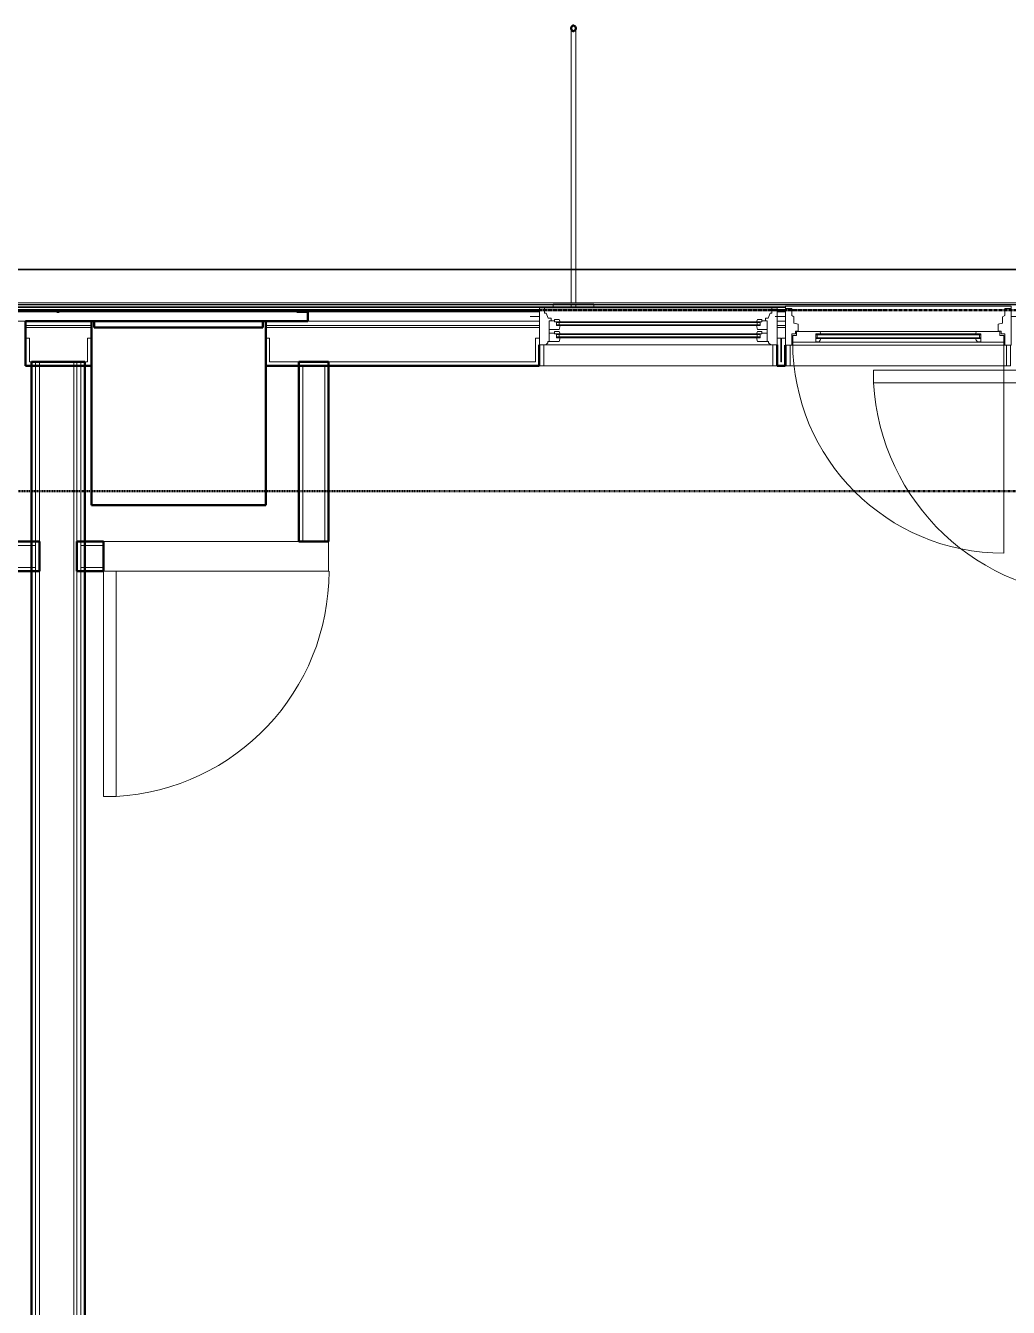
# Model space of a CAD drawing. Header units: inches. Extents: x -4218 to -1830, y 9767 to 12426.
# Drawn here: x -3142.3 to -2985.1, y 11959.1 to 12164.1 of the extents above; entities that cross this region are included whole.
import ezdxf

# ---------------------------------------------------------------- set-up
doc = ezdxf.new("R2010")
doc.units = ezdxf.units.IN
doc.header["$MEASUREMENT"] = 0
doc.linetypes.add('Dash 1_16_', pattern=[0.125, 0.0625, -0.0625])
for name, color, linetype, lineweight in [('0-1', 7, 'Continuous', 5), ('0-2', 10, 'Continuous', 9), ('A-DOOR-1', 10, 'Continuous', 9), ('A-DOOR-2', 50, 'Continuous', 20), ('A-DOOR-5', 31, 'Continuous', 9), ('A-DOOR-6', 31, 'Continuous', 20), ('A-DOOR-FRAM', 31, 'Continuous', 9), ('A-DOOR-FRAM-4', 31, 'Continuous', 20), ('A-DOOR-GLAZ', 31, 'Continuous', 9), ('A-GENM', 5, 'Continuous', 9), ('A-GENM-6', 5, 'Continuous', 50), ('A-GLAZ-1', 151, 'Continuous', 9), ('A-GLAZ-2', 151, 'Continuous', 20), ('A-GLAZ-3', 151, 'Continuous', 50), ('A-WALL', 113, 'Continuous', 13), ('A-WALL-1', 7, 'Continuous', 50), ('A-WALL-2', 250, 'Continuous', 13), ('A-WALL-3', 10, 'Continuous', 9), ('A-WALL-4', 252, 'Continuous', 9), ('A-WALL-7', 113, 'Continuous', 9), ('A-WALL-8', 113, 'Continuous', 50), ('C-PROP-LINE-1', 91, 'Dash 1_16_', 50), ('I-WALL-1', 7, 'Continuous', 50)]:
    doc.layers.add(name, color=color, linetype=linetype, lineweight=lineweight)

# ---------------------------------------------------------------- blocks, each defined once
blk = doc.blocks.new('SWING - SINGLE - FLUSH - 36_ x 80_ - OFFSET PIVOT DOOR AT MAGIC PAK AND WASHER_DRYER-3199414-BACKGROUND - RCP - 3RD FLOOR')
at = {"layer": 'A-DOOR-1'}
blk.add_arc((18, 2.37), 36.07, 93.1789, 180, dxfattribs=at)
at = {"layer": 'A-DOOR-2'}
for p, q in [((16, 2.37), (16, 38.39)), ((18, 38.39), (16, 38.39)), ((18, 2.37), (18, 38.39)), ((18, 2.37), (16, 2.37))]:
    blk.add_line(p, q, dxfattribs=at)
blk = doc.blocks.new('CTR - 1st Phase - Unit Layouts_rvt-1-BACKGROUND - RCP - 3RD FLOOR')
at = {"layer": 'A-WALL-1'}
for p, q in [((-3098.6, 12081.6), (-3098.6, 12110.34)), ((-3098.6, 12110.34), (-3097.97, 12110.34)), ((-3097.97, 12110.34), (-3094.47, 12110.34)), ((-3094.47, 12110.34), (-3093.85, 12110.34)), ((-3093.85, 12110.34), (-3093.85, 12081.6)), ((-3144.4, 12081.6), (-3140.12, 12081.6)), ((-3140.12, 12081.6), (-3140.12, 12080.97)), ((-3140.12, 12080.97), (-3140.12, 12077.47)), ((-3134.12, 12081.6), (-3129.85, 12081.6)), ((-3134.12, 12080.98), (-3134.12, 12081.6)), ((-3134.12, 12077.48), (-3134.12, 12080.98)), ((-3129.85, 12081.6), (-3129.85, 12076.85)), ((-3093.85, 12081.6), (-3098.6, 12081.6)), ((-3140.12, 12076.85), (-3144.4, 12076.85)), ((-3140.12, 12077.47), (-3140.12, 12076.85)), ((-3134.12, 12076.85), (-3134.12, 12077.48)), ((-3129.85, 12076.85), (-3134.12, 12076.85))]:
    blk.add_line(p, q, dxfattribs=at)
at = {"layer": 'A-WALL-2'}
for p, q in [((-3097.97, 12109.72), (-3094.47, 12109.72)), ((-3097.97, 12109.72), (-3097.97, 12081.6)), ((-3094.47, 12109.72), (-3094.47, 12081.6)), ((-3144.4, 12080.97), (-3140.75, 12080.97)), ((-3140.75, 12080.97), (-3140.75, 12077.47)), ((-3129.85, 12080.98), (-3133.5, 12080.98)), ((-3133.5, 12077.48), (-3133.5, 12080.98)), ((-3144.4, 12077.47), (-3140.75, 12077.47)), ((-3129.85, 12077.48), (-3133.5, 12077.48))]:
    blk.add_line(p, q, dxfattribs=at)
at = {"layer": 'A-WALL-3'}
for p, q in [((-3098.6, 12081.6), (-3129.85, 12081.6)), ((-3093.85, 12076.85), (-3093.85, 12081.6)), ((-3129.85, 12076.85), (-3098.6, 12076.85)), ((-3093.85, 12076.85), (-3098.6, 12076.85))]:
    blk.add_line(p, q, dxfattribs=at)
at = {"layer": 'A-WALL-4'}
for p, q in [((-3129.85, 12081.6), (-3129.85, 12076.85)), ((-3093.85, 12081.6), (-3098.6, 12081.6))]:
    blk.add_line(p, q, dxfattribs=at)
at = {"layer": '0-2'}
for p, rotation in [((-2968.28, 12091.01), 89.99999999998343), ((-3111.85, 12079.23), 180)]:
    blk.add_blockref('SWING - SINGLE - FLUSH - 36_ x 80_ - OFFSET PIVOT DOOR AT MAGIC PAK AND WASHER_DRYER-3199414-BACKGROUND - RCP - 3RD FLOOR', p, dxfattribs=dict(at, rotation=rotation))
blk = doc.blocks.new('CTR - 1st Phase - Common Walls_rvt-1-BACKGROUND - RCP - 3RD FLOOR')
at = {"layer": 'A-WALL-2'}
for p, q in [((-3140.75, 12110.34), (-3140.75, 11743.36)), ((-3140.12, 12110.34), (-3140.12, 11743.36)), ((-3134.62, 12110.34), (-3134.62, 11743.36)), ((-3134.12, 12110.34), (-3134.12, 11743.36)), ((-3133.5, 12110.34), (-3133.5, 11743.36))]:
    blk.add_line(p, q, dxfattribs=at)
at = {"layer": 'I-WALL-1'}
for p, q in [((-3141.37, 11743.36), (-3141.37, 12110.34)), ((-3141.37, 12110.34), (-3132.87, 12110.34)), ((-3132.87, 12110.34), (-3132.87, 11743.36))]:
    blk.add_line(p, q, dxfattribs=at)
blk = doc.blocks.new('Basic Wall _ EXT - FIBER CEMENT - LARGE - ___-2162455-BACKGROUND - RCP - 3RD FLOOR')
at = {"layer": 'A-WALL-7'}
for p, q in [((-2177.12, 12119.5), (-3861.63, 12119.5)), ((-2177.12, 12119.5), (-3861.63, 12119.5)), ((-2177.12, 12119.48), (-3861.62, 12119.48)), ((-2177.12, 12119.46), (-3861.6, 12119.46)), ((-2177.12, 12119.46), (-3861.6, 12119.46)), ((-2177.12, 12119.46), (-3861.59, 12119.46)), ((-3738.82, 12119.8), (-2067.55, 12119.8)), ((-3097.16, 12116.87), (-3177.09, 12116.87)), ((-3097.16, 12116.87), (-3177.09, 12116.87)), ((-3142.32, 12116.84), (-3142.76, 12116.84)), ((-3142.32, 12116.84), (-3131.8, 12116.84)), ((-3131.8, 12116.84), (-3142.32, 12116.84)), ((-3131.36, 12116.84), (-3131.8, 12116.84)), ((-3125.12, 12116.84), (-3131.36, 12116.84)), ((-3104.36, 12116.84), (-3125.08, 12116.84)), ((-3103.92, 12116.84), (-3104.36, 12116.84)), ((-3103.92, 12116.84), (-3097.16, 12116.84)), ((-3097.16, 12116.84), (-3103.92, 12116.84)), ((-3060.14, 12116.87), (-3097.16, 12116.87)), ((-3060.14, 12116.87), (-3097.16, 12116.87)), ((-3097.16, 12116.84), (-3060.14, 12116.84)), ((-3060.14, 12116.84), (-3097.16, 12116.84)), ((-3022.11, 12116.84), (-3020.79, 12116.84)), ((-3020.79, 12116.84), (-3022.11, 12116.84)), ((-3020.79, 12116.87), (-3022.08, 12116.87)), ((-3020.79, 12116.87), (-3022.08, 12116.87))]:
    blk.add_line(p, q, dxfattribs=at)
blk = doc.blocks.new('Basic Wall _ EXT - FIBER CEMENT - SMALL - ___-2145929-BACKGROUND - RCP - 3RD FLOOR')
at = {"layer": 'A-WALL-7'}
for p, q in [((-3055.05, 12125.15), (-3603.61, 12125.15)), ((-3055.05, 12125.15), (-3603.61, 12125.15)), ((-3603.61, 12125.07), (-3055.05, 12125.07)), ((-3055.05, 12125.07), (-3603.61, 12125.07)), ((-3054.94, 12125.15), (-3054.99, 12125.15)), ((-3054.94, 12125.15), (-3054.99, 12125.15)), ((-3054.99, 12125.07), (-3054.94, 12125.07)), ((-3054.94, 12125.07), (-3054.99, 12125.07)), ((-3054.87, 12125.15), (-3054.93, 12125.15)), ((-3054.87, 12125.15), (-3054.93, 12125.15)), ((-3054.93, 12125.07), (-3054.87, 12125.07)), ((-3054.87, 12125.07), (-3054.93, 12125.07)), ((-3054.78, 12125.15), (-3054.85, 12125.15)), ((-3054.78, 12125.15), (-3054.85, 12125.15)), ((-3054.85, 12125.07), (-3054.78, 12125.07)), ((-3054.78, 12125.07), (-3054.85, 12125.07)), ((-3054.68, 12125.15), (-3054.76, 12125.15)), ((-3054.68, 12125.15), (-3054.76, 12125.15)), ((-3054.76, 12125.07), (-3054.68, 12125.07)), ((-3054.68, 12125.07), (-3054.76, 12125.07)), ((-3054.59, 12125.15), (-3054.67, 12125.15)), ((-3054.59, 12125.15), (-3054.67, 12125.15)), ((-3054.67, 12125.07), (-3054.59, 12125.07)), ((-3054.59, 12125.07), (-3054.67, 12125.07)), ((-3054.5, 12125.15), (-3054.57, 12125.15)), ((-3054.5, 12125.15), (-3054.57, 12125.15)), ((-3054.57, 12125.07), (-3054.5, 12125.07)), ((-3054.5, 12125.07), (-3054.57, 12125.07)), ((-3054.42, 12125.15), (-3054.48, 12125.15)), ((-3054.42, 12125.15), (-3054.48, 12125.15)), ((-3054.48, 12125.07), (-3054.42, 12125.07)), ((-3054.42, 12125.07), (-3054.48, 12125.07)), ((-3054.36, 12125.15), (-3054.41, 12125.15)), ((-3054.36, 12125.15), (-3054.41, 12125.15)), ((-3054.41, 12125.07), (-3054.36, 12125.07)), ((-3054.36, 12125.07), (-3054.41, 12125.07)), ((-2951.56, 12125.15), (-3054.3, 12125.15)), ((-2951.56, 12125.15), (-3054.3, 12125.15)), ((-3054.3, 12125.07), (-2951.56, 12125.07)), ((-2951.56, 12125.07), (-3054.3, 12125.07)), ((-3057.93, 12119.12), (-3290.91, 12119.12)), ((-3057.93, 12119.05), (-3290.91, 12119.05)), ((-3060.14, 12118.59), (-3214.11, 12118.59)), ((-3060.14, 12118.59), (-3214.11, 12118.59)), ((-3060.14, 12118.59), (-3214.11, 12118.59)), ((-3057.83, 12119.12), (-3057.93, 12119.12)), ((-3057.84, 12119.05), (-3057.93, 12119.05)), ((-3055.05, 12119.12), (-3057.82, 12119.12)), ((-3055.05, 12119.05), (-3057.82, 12119.05)), ((-3054.94, 12119.12), (-3055, 12119.12)), ((-3054.94, 12119.05), (-3055, 12119.05)), ((-3054.86, 12119.12), (-3054.94, 12119.12)), ((-3054.86, 12119.05), (-3054.94, 12119.05)), ((-3054.81, 12119.12), (-3054.86, 12119.12)), ((-3054.77, 12119.05), (-3054.83, 12119.05)), ((-3054.68, 12119.12), (-3054.77, 12119.12)), ((-3054.68, 12119.05), (-3054.77, 12119.05)), ((-3054.58, 12119.12), (-3054.67, 12119.12)), ((-3054.58, 12119.05), (-3054.67, 12119.05)), ((-3054.49, 12119.12), (-3054.58, 12119.12)), ((-3054.49, 12119.05), (-3054.58, 12119.05)), ((-3054.41, 12119.12), (-3054.49, 12119.12)), ((-3054.41, 12119.05), (-3054.49, 12119.05)), ((-3054.35, 12119.12), (-3054.41, 12119.12)), ((-3054.35, 12119.05), (-3054.41, 12119.05)), ((-3051.54, 12119.12), (-3054.3, 12119.12)), ((-3051.54, 12119.05), (-3054.3, 12119.05)), ((-3051.43, 12119.12), (-3051.52, 12119.12)), ((-3051.43, 12119.05), (-3051.52, 12119.05)), ((-3020.79, 12119.12), (-3051.43, 12119.12)), ((-3020.79, 12119.05), (-3051.43, 12119.05)), ((-3020.79, 12118.59), (-3022.11, 12118.59)), ((-3020.79, 12118.59), (-3022.11, 12118.59)), ((-3020.79, 12118.59), (-3022.11, 12118.59)), ((-3131.8, 12116.17), (-3142.32, 12116.17)), ((-3131.8, 12116.17), (-3142.32, 12116.17)), ((-3060.14, 12116.17), (-3103.92, 12116.17)), ((-3060.14, 12116.17), (-3103.92, 12116.17)), ((-3020.79, 12116.17), (-3022.11, 12116.17)), ((-3020.79, 12116.17), (-3022.11, 12116.17))]:
    blk.add_line(p, q, dxfattribs=at)
blk = doc.blocks.new('Door-Inswing-Andersen-400_Series-Single - 3_ 0-1_8_ x 6_ 7-1_2_ - 3rd floor-2895869-BACKGROUND - RCP - 3RD FLOOR')
at = {"layer": 'A-DOOR-5'}
blk.add_line((16.87, -0.66), (16.87, -34.41), dxfattribs=at)
blk.add_arc((16.87, -0.66), 33.75, 180, 270, dxfattribs=at)
at = {"layer": 'A-DOOR-6'}
for p, q in [((-16.26, 0.42), (-16.87, 0.41)), ((-16.87, 0.41), (-16.87, -0.66)), ((-16.26, 1.06), (-16.26, 0.42)), ((-16.26, 1.06), (-12.44, 1.06)), ((-13.19, 0.66), (-12.44, 0.66)), ((-13.19, -0.66), (-13.19, 0.66)), ((-12.44, 0.75), (-12.47, 1.06)), ((12.44, 1.06), (-12.44, 1.06)), ((-12.44, 0.66), (-12.44, 0.75)), ((16.26, 1.06), (12.44, 1.06)), ((12.44, 0.75), (12.47, 1.06)), ((12.44, 0.66), (12.44, 0.75)), ((13.19, 0.66), (12.44, 0.66)), ((13.19, -0.66), (13.19, 0.66)), ((16.26, 1.06), (16.26, 0.42)), ((16.26, 0.42), (16.87, 0.41)), ((16.87, 0.41), (16.87, -0.66)), ((-16.87, -0.66), (-12.44, -0.66)), ((-12.44, -0.09), (-13.19, -0.09)), ((-13.19, -0.59), (-12.67, -0.59)), ((-13.19, -0.66), (-13.19, -0.59)), ((-12.67, -0.59), (-12.47, -0.34)), ((-12.47, -0.34), (-12.44, -0.16)), ((-12.44, -0.16), (-12.44, -0.09)), ((12.44, -0.66), (-12.44, -0.66)), ((12.44, -0.09), (13.19, -0.09)), ((12.44, -0.16), (12.44, -0.09)), ((12.47, -0.34), (12.44, -0.16)), ((16.87, -0.66), (12.44, -0.66)), ((12.67, -0.59), (12.47, -0.34)), ((13.19, -0.59), (12.67, -0.59)), ((13.19, -0.66), (13.19, -0.59))]:
    blk.add_line(p, q, dxfattribs=at)
at = {"layer": 'A-DOOR-FRAM'}
for p, q in [((-17.31, -1.13), (-17.94, -1.13)), ((-17.94, -1.13), (-17.94, -4.44)), ((-17.31, -4.44), (-17.31, -1.13)), ((17.94, -1.13), (17.31, -1.13)), ((17.31, -1.13), (17.31, -4.44)), ((17.94, -4.44), (17.94, -1.13)), ((-17.94, -4.44), (-17.31, -4.44)), ((17.31, -4.44), (17.94, -4.44))]:
    blk.add_line(p, q, dxfattribs=at)
at = {"layer": 'A-DOOR-FRAM-4'}
for p, q in [((18.06, 5.09), (-18.06, 5.09)), ((-18.06, 5.09), (-18.06, -1.13)), ((-18.06, 4.75), (-18.06, -1.13)), ((-18.06, 4.75), (-17.03, 4.75)), ((-17.03, 3.63), (-17.03, 4.75)), ((17.03, 3.63), (17.03, 4.75)), ((18.06, 4.75), (17.03, 4.75)), ((18.06, -1.13), (18.06, 5.09)), ((18.06, 4.75), (18.06, -1.13)), ((-19.69, 3.44), (-18.06, 3.44)), ((-16.69, 3.39), (-17.03, 3.63)), ((-16.69, 2.39), (-16.69, 3.39)), ((-16, 2.23), (-16.69, 2.39)), ((-16, 1.09), (-16, 2.23)), ((16, 2.23), (16.69, 2.39)), ((16, 1.09), (16, 2.23)), ((16.69, 3.39), (17.03, 3.63)), ((16.69, 2.39), (16.69, 3.39)), ((19.69, 3.44), (18.06, 3.44)), ((-17.03, 0.66), (-16.45, 0.66)), ((-17.03, -1.13), (-17.03, 0.66)), ((-16.45, 0.66), (-16.45, 1.09)), ((-16.45, 1.09), (-16, 1.09)), ((16.45, 1.09), (16, 1.09)), ((16.45, 0.66), (16.45, 1.09)), ((17.03, 0.66), (16.45, 0.66)), ((17.03, -1.13), (17.03, 0.66)), ((-17.69, -1.13), (-18.06, -1.13)), ((-18.06, -1.13), (18.06, -1.13)), ((-18.06, -1.13), (-17.03, -1.13)), ((18.06, -1.13), (17.03, -1.13))]:
    blk.add_line(p, q, dxfattribs=at)
at = {"layer": 'A-DOOR-GLAZ'}
for p, q in [((-12.44, 0.5), (-13.19, 0.5)), ((-13.19, 0.06), (-12.44, 0.06)), ((-12.98, 0.5), (-12.98, 0.06)), ((12.44, 0.66), (-12.44, 0.66)), ((12.44, 0.5), (-12.44, 0.5)), ((12.44, 0.06), (-12.44, 0.06)), ((12.44, 0.5), (13.19, 0.5)), ((13.19, 0.06), (12.44, 0.06)), ((12.98, 0.5), (12.98, 0.06)), ((12.44, -0.09), (-12.44, -0.09))]:
    blk.add_line(p, q, dxfattribs=at)
blk = doc.blocks.new('Window-Double_Hung-Andersen-400_Series-Tilt_Wash - DOUBLE HUNG - COTTAGE - 3RD FLOOR-V109-BACKGROUND - RCP - 3RD FLOOR')
at = {"layer": 'A-GLAZ-1'}
for p, q in [((-16.29, 2.5), (-15.7, 2.5)), ((-16.29, 2.12), (-15.7, 2.12)), ((-15.82, 2.5), (-15.82, 2.12)), ((-15.7, 2.62), (15.7, 2.62)), ((-15.7, 2.5), (15.7, 2.5)), ((-15.7, 2.12), (15.7, 2.12)), ((16.29, 2.5), (15.7, 2.5)), ((16.29, 2.12), (15.7, 2.12)), ((15.82, 2.5), (15.82, 2.12)), ((-16.29, 0.56), (-15.7, 0.56)), ((-16.29, 0.19), (-15.7, 0.19)), ((-15.82, 0.56), (-15.82, 0.19)), ((-15.7, 2), (15.7, 2)), ((-15.7, 0.69), (15.7, 0.69)), ((-15.7, 0.56), (15.7, 0.56)), ((-15.7, 0.19), (15.7, 0.19)), ((-15.7, 0.06), (15.7, 0.06)), ((16.29, 0.56), (15.7, 0.56)), ((16.29, 0.19), (15.7, 0.19)), ((15.82, 0.56), (15.82, 0.19)), ((18.95, -1.06), (-18.95, -1.06)), ((-18.95, -1.06), (-18.95, -4.44)), ((-18.32, -1.06), (-18.32, -4.44)), ((18.32, -1.06), (18.32, -4.44)), ((18.95, -4.44), (18.95, -1.06)), ((-19.01, -2.44), (-19.01, -3.94)), ((-19.01, -2.44), (-18.95, -2.44)), ((-19.01, -3.94), (-18.95, -3.94)), ((18.95, -2.44), (19.01, -2.44)), ((18.95, -3.94), (19.01, -3.94)), ((19.01, -3.94), (19.01, -2.44)), ((-18.95, -4.44), (18.95, -4.44))]:
    blk.add_line(p, q, dxfattribs=at)
at = {"layer": 'A-GLAZ-2'}
for p, q in [((19.01, 4.81), (-19.01, 4.81)), ((-19.01, 4.81), (-19.01, -1.06)), ((-18.2, 4.81), (-18.2, 4)), ((18.2, 4.81), (18.2, 4)), ((19.01, -1.06), (19.01, 4.81)), ((-19.01, 3.44), (-20.51, 3.44)), ((-18.2, 4), (-17.92, 4)), ((-17.92, 4), (-17.61, 3.19)), ((-17.61, 3.19), (-17.14, 3.19)), ((-17.42, 2.75), (-16.57, 2.75)), ((-17.42, 2.75), (-17.42, -0.56)), ((-17.14, 3.19), (-17.14, 2.75)), ((-15.86, 2.97), (-16.57, 2.97)), ((-16.57, 2.62), (-16.57, 2.97)), ((-15.7, 2.62), (-16.57, 2.62)), ((-16.29, 2.62), (-16.29, 2)), ((-15.86, 2.97), (-15.7, 2.62)), ((15.86, 2.97), (15.7, 2.62)), ((15.7, 2.62), (16.57, 2.62)), ((15.86, 2.97), (16.57, 2.97)), ((16.29, 2.62), (16.29, 2)), ((16.57, 2.62), (16.57, 2.97)), ((17.42, 2.75), (16.57, 2.75)), ((17.14, 3.19), (17.14, 2.75)), ((17.61, 3.19), (17.14, 3.19)), ((17.42, 2.75), (17.42, -0.56)), ((17.92, 4), (17.61, 3.19)), ((18.2, 4), (17.92, 4)), ((19.01, 3.44), (20.34, 3.44)), ((-17.42, 1.37), (-15.86, 1.37)), ((-17.42, 0.81), (-16.57, 0.81)), ((-15.86, 1.03), (-16.57, 1.03)), ((-16.57, 0.69), (-16.57, 1.03)), ((-15.7, 0.69), (-16.57, 0.69)), ((-15.7, 2), (-16.29, 2)), ((-16.29, 0.69), (-16.29, 0.06)), ((-15.7, 0.06), (-16.29, 0.06)), ((-15.86, 1.37), (-15.7, 2)), ((-15.86, 1.03), (-15.7, 0.69)), ((-15.86, -0.56), (-15.7, 0.06)), ((15.7, 2), (16.29, 2)), ((15.86, 1.37), (15.7, 2)), ((15.86, 1.03), (15.7, 0.69)), ((15.7, 0.69), (16.57, 0.69)), ((15.7, 0.06), (16.29, 0.06)), ((15.86, -0.56), (15.7, 0.06)), ((17.42, 1.37), (15.86, 1.37)), ((15.86, 1.03), (16.57, 1.03)), ((16.29, 0.69), (16.29, 0.06)), ((16.57, 0.69), (16.57, 1.03)), ((17.42, 0.81), (16.57, 0.81)), ((-19.01, -1.06), (19.01, -1.06)), ((-17.67, -0.78), (-18, -1.06)), ((-17.67, -0.78), (-17.67, -0.56)), ((-17.67, -0.56), (-15.86, -0.56)), ((17.67, -0.56), (15.86, -0.56)), ((17.67, -0.78), (17.67, -0.56)), ((17.67, -0.78), (18, -1.06))]:
    blk.add_line(p, q, dxfattribs=at)
blk = doc.blocks.new('Perforated Panel at Magic-Pak - hvac panel - 3rd floor-2505074-BACKGROUND - RCP - 3RD FLOOR')
at = {"layer": 'A-GLAZ-3'}
for p, q in [((-19.01, -4.38), (-19.01, -4.44)), ((19.01, -4.38), (-19.01, -4.38)), ((-19.01, -4.44), (19.01, -4.44)), ((19.01, -4.44), (19.01, -4.38))]:
    blk.add_line(p, q, dxfattribs=at)
blk = doc.blocks.new('V-Series_EWC4_SPVU_RFA_2015 - 2ND AND 3RD FLOOR-2226480-BACKGROUND - RCP - 3RD FLOOR')
at = {"layer": 'A-GENM-6'}
for p, q in [((-3858.97, 11736.15), (-3858.97, 11736.59)), ((-3858.97, 11736.59), (-3829.54, 11736.59)), ((-3858.97, 11735.65), (-3858.97, 11736.15)), ((-3858.97, 11736.15), (-3857.97, 11736.15)), ((-3857.97, 11736.15), (-3858.97, 11736.15)), ((-3857.97, 11736.15), (-3857.97, 11735.65)), ((-3857.97, 11709.15), (-3857.97, 11736.15)), ((-3829.54, 11736.59), (-3829.54, 11708.71)), ((-3858.97, 11709.65), (-3858.97, 11735.65)), ((-3857.97, 11735.65), (-3857.97, 11709.65)), ((-3858.97, 11709.15), (-3858.97, 11709.65)), ((-3857.97, 11709.65), (-3857.97, 11709.15)), ((-3857.97, 11709.15), (-3858.97, 11709.15)), ((-3858.97, 11708.71), (-3858.97, 11709.15)), ((-3858.97, 11709.15), (-3857.97, 11709.15)), ((-3829.54, 11708.71), (-3858.97, 11708.71))]:
    blk.add_line(p, q, dxfattribs=at)
blk = doc.blocks.new('Walls 76 - Walls 1-2571549-BACKGROUND - RCP - 3RD FLOOR')
at = {"layer": 'A-WALL-7'}
for p, q in [((-3055.05, 12119.78), (-3055.05, 12163.69)), ((-3054.3, 12163.69), (-3054.3, 12119.78)), ((-3057.93, 12119.46), (-3057.93, 12119.58)), ((-3057.49, 12119.58), (-3057.93, 12119.58)), ((-3057.93, 12119.58), (-3056.3, 12119.58)), ((-3057.93, 12118.96), (-3057.93, 12119.46)), ((-3055.52, 12119.58), (-3057.49, 12119.58)), ((-3056.3, 12119.58), (-3055.52, 12119.58)), ((-3053.05, 12119.58), (-3055.52, 12119.58)), ((-3055.52, 12119.58), (-3055.05, 12119.58)), ((-3055.05, 12119.46), (-3055.05, 12119.58)), ((-3055.05, 12118.96), (-3055.05, 12119.46)), ((-3055, 12119.58), (-3054.94, 12119.58)), ((-3054.94, 12119.58), (-3054.87, 12119.58)), ((-3054.86, 12119.58), (-3054.78, 12119.58)), ((-3054.77, 12119.58), (-3054.68, 12119.58)), ((-3054.67, 12119.58), (-3054.58, 12119.58)), ((-3054.58, 12119.58), (-3054.49, 12119.58)), ((-3054.49, 12119.58), (-3054.41, 12119.58)), ((-3054.41, 12119.58), (-3054.35, 12119.58)), ((-3054.3, 12119.58), (-3054.3, 12119.46)), ((-3054.3, 12119.58), (-3053.83, 12119.58)), ((-3054.3, 12119.46), (-3054.3, 12118.96)), ((-3053.83, 12119.58), (-3051.86, 12119.58)), ((-3052.38, 12119.58), (-3053.05, 12119.58)), ((-3051.43, 12119.58), (-3052.38, 12119.58)), ((-3051.86, 12119.58), (-3051.54, 12119.58)), ((-3051.54, 12119.58), (-3051.43, 12119.58)), ((-3051.43, 12119.58), (-3051.43, 12119.46)), ((-3051.43, 12119.46), (-3051.43, 12118.96))]:
    blk.add_line(p, q, dxfattribs=at)
at = {"layer": 'A-WALL-8', "flags": 128}
for points in [[(-3055.05, 12163.69), (-3055.04, 12163.79), (-3055.01, 12163.89), (-3054.96, 12163.98), (-3054.89, 12164.05), (-3054.81, 12164.1), (-3054.72, 12164.12), (-3054.63, 12164.12), (-3054.54, 12164.1), (-3054.46, 12164.05), (-3054.4, 12163.98), (-3054.34, 12163.89), (-3054.31, 12163.79), (-3054.3, 12163.69)], [(-3054.3, 12163.69), (-3054.31, 12163.59), (-3054.34, 12163.49), (-3054.4, 12163.4), (-3054.46, 12163.34), (-3054.54, 12163.29), (-3054.63, 12163.26), (-3054.72, 12163.26), (-3054.81, 12163.29), (-3054.89, 12163.34), (-3054.96, 12163.4), (-3055.01, 12163.49), (-3055.04, 12163.59), (-3055.05, 12163.69)]]:
    blk.add_lwpolyline(points, dxfattribs=at)
blk = doc.blocks.new('Family - ___-2835860-BACKGROUND - RCP - 3RD FLOOR')
at = {"layer": 'C-PROP-LINE-1'}
blk.add_line((-2636.92, 12118.59), (-3860.72, 12118.59), dxfattribs=at)
blk = doc.blocks.new('Family - ___-2835903-BACKGROUND - RCP - 3RD FLOOR')
at = {"layer": 'C-PROP-LINE-1'}
blk.add_line((-2096.45, 12089.69), (-3831.82, 12089.69), dxfattribs=at)
blk = doc.blocks.new('Family - ___-2835932-BACKGROUND - RCP - 3RD FLOOR')
at = {"layer": 'C-PROP-LINE-1'}
blk.add_line((-2067.55, 12118.59), (-3860.72, 12118.59), dxfattribs=at)

msp = doc.modelspace()

# ---------------------------------------------------------------- linework, layer by layer
at = {"layer": 'A-WALL'}
for p, q in [((-3097.16, 12118.34), (-3060.14, 12118.34)), ((-3022.11, 12118.34), (-3020.79, 12118.34)), ((-3142.32, 12115.84), (-3131.8, 12115.84)), ((-3103.92, 12115.84), (-3060.14, 12115.84)), ((-3097.16, 12116.84), (-3060.14, 12116.84)), ((-3022.11, 12116.84), (-3020.79, 12116.84)), ((-3022.11, 12115.84), (-3020.79, 12115.84)), ((-3142.32, 12114.15), (-3141.7, 12114.15)), ((-3141.7, 12110.34), (-3141.7, 12114.15)), ((-3132.42, 12114.15), (-3131.8, 12114.15)), ((-3132.42, 12114.15), (-3132.42, 12110.34)), ((-3103.92, 12114.15), (-3103.3, 12114.15)), ((-3103.3, 12110.34), (-3103.3, 12114.15)), ((-3060.76, 12114.15), (-3060.14, 12114.15)), ((-3060.76, 12114.15), (-3060.76, 12110.34)), ((-3022.11, 12114.15), (-3021.49, 12114.15)), ((-3021.49, 12110.34), (-3021.49, 12114.15)), ((-3021.41, 12114.15), (-3020.79, 12114.15)), ((-3021.41, 12114.15), (-3021.41, 12110.34)), ((-3132.42, 12110.34), (-3141.7, 12110.34)), ((-3060.76, 12110.34), (-3103.3, 12110.34)), ((-3021.41, 12110.34), (-3021.49, 12110.34))]:
    msp.add_line(p, q, dxfattribs=at)
at = {"layer": 'A-WALL-7'}
for p, q in [((-3137.31, 12118.34), (-3175.34, 12118.34)), ((-3098.91, 12118.34), (-3136.94, 12118.34)), ((-3170.2, 12116.84), (-3142.32, 12116.84)), ((-3131.8, 12116.84), (-3125.12, 12116.84)), ((-3125.08, 12116.84), (-3103.92, 12116.84)), ((-3060.14, 12109.71), (-3060.07, 12109.71)), ((-3022.17, 12109.71), (-3020.66, 12109.71)), ((-3020.04, 12109.71), (-2985.41, 12109.71))]:
    msp.add_line(p, q, dxfattribs=at)
at = {"layer": 'A-WALL-8'}
for p, q in [((-3137.31, 12118.59), (-3136.94, 12118.59)), ((-3137.31, 12118.34), (-3137.31, 12118.59)), ((-3136.94, 12118.34), (-3137.31, 12118.34)), ((-3136.94, 12118.59), (-3136.94, 12118.34)), ((-3098.91, 12118.34), (-3098.91, 12118.59)), ((-3098.91, 12118.59), (-3060.14, 12118.59)), ((-3097.16, 12118.34), (-3098.91, 12118.34)), ((-3097.16, 12116.84), (-3097.16, 12118.34)), ((-3022.11, 12118.59), (-3020.79, 12118.59)), ((-3142.32, 12109.71), (-3142.32, 12116.84)), ((-3142.32, 12116.84), (-3131.8, 12116.84)), ((-3131.8, 12116.84), (-3131.8, 12109.71)), ((-3103.92, 12109.71), (-3103.92, 12116.84)), ((-3103.92, 12116.84), (-3097.16, 12116.84)), ((-3060.14, 12113.09), (-3060.14, 12109.71)), ((-3022.11, 12109.71), (-3022.11, 12113.09)), ((-3020.79, 12113.03), (-3020.79, 12109.71)), ((-3131.8, 12109.71), (-3142.32, 12109.71)), ((-3060.14, 12109.71), (-3103.92, 12109.71)), ((-3020.79, 12109.71), (-3022.11, 12109.71))]:
    msp.add_line(p, q, dxfattribs=at)

# ---------------------------------------------------------------- block references
at = {"layer": '0-1'}
for name in ['CTR - 1st Phase - Unit Layouts_rvt-1-BACKGROUND - RCP - 3RD FLOOR', 'CTR - 1st Phase - Common Walls_rvt-1-BACKGROUND - RCP - 3RD FLOOR']:
    msp.add_blockref(name, (0, 0), dxfattribs=at)
at = {"layer": 'A-DOOR-5'}
msp.add_blockref('Door-Inswing-Andersen-400_Series-Single - 3_ 0-1_8_ x 6_ 7-1_2_ - 3rd floor-2895869-BACKGROUND - RCP - 3RD FLOOR', (-3002.72, 12114.15), dxfattribs=at)
at = {"layer": 'A-GENM', "rotation": 269.9999999999999}
msp.add_blockref('V-Series_EWC4_SPVU_RFA_2015 - 2ND AND 3RD FLOOR-2226480-BACKGROUND - RCP - 3RD FLOOR', (-14840.51, 8257.87), dxfattribs=at)
at = {"layer": 'A-GLAZ-1', "rotation": 180}
for p in [(-3156.32, 12114.15), (-3117.92, 12114.15)]:
    msp.add_blockref('Perforated Panel at Magic-Pak - hvac panel - 3rd floor-2505074-BACKGROUND - RCP - 3RD FLOOR', p, dxfattribs=at)
at = {"layer": 'A-GLAZ-1'}
msp.add_blockref('Window-Double_Hung-Andersen-400_Series-Tilt_Wash - DOUBLE HUNG - COTTAGE - 3RD FLOOR-V109-BACKGROUND - RCP - 3RD FLOOR', (-3041.12, 12114.15), dxfattribs=at)
at = {"layer": 'A-WALL-7'}
for name in ['Walls 76 - Walls 1-2571549-BACKGROUND - RCP - 3RD FLOOR', 'Basic Wall _ EXT - FIBER CEMENT - SMALL - ___-2145929-BACKGROUND - RCP - 3RD FLOOR', 'Basic Wall _ EXT - FIBER CEMENT - LARGE - ___-2162455-BACKGROUND - RCP - 3RD FLOOR']:
    msp.add_blockref(name, (0, 0), dxfattribs=at)
at = {"layer": 'C-PROP-LINE-1'}
for name in ['Family - ___-2835860-BACKGROUND - RCP - 3RD FLOOR', 'Family - ___-2835932-BACKGROUND - RCP - 3RD FLOOR', 'Family - ___-2835903-BACKGROUND - RCP - 3RD FLOOR']:
    msp.add_blockref(name, (0, 0), dxfattribs=at)

doc.saveas('drawing.dxf')
